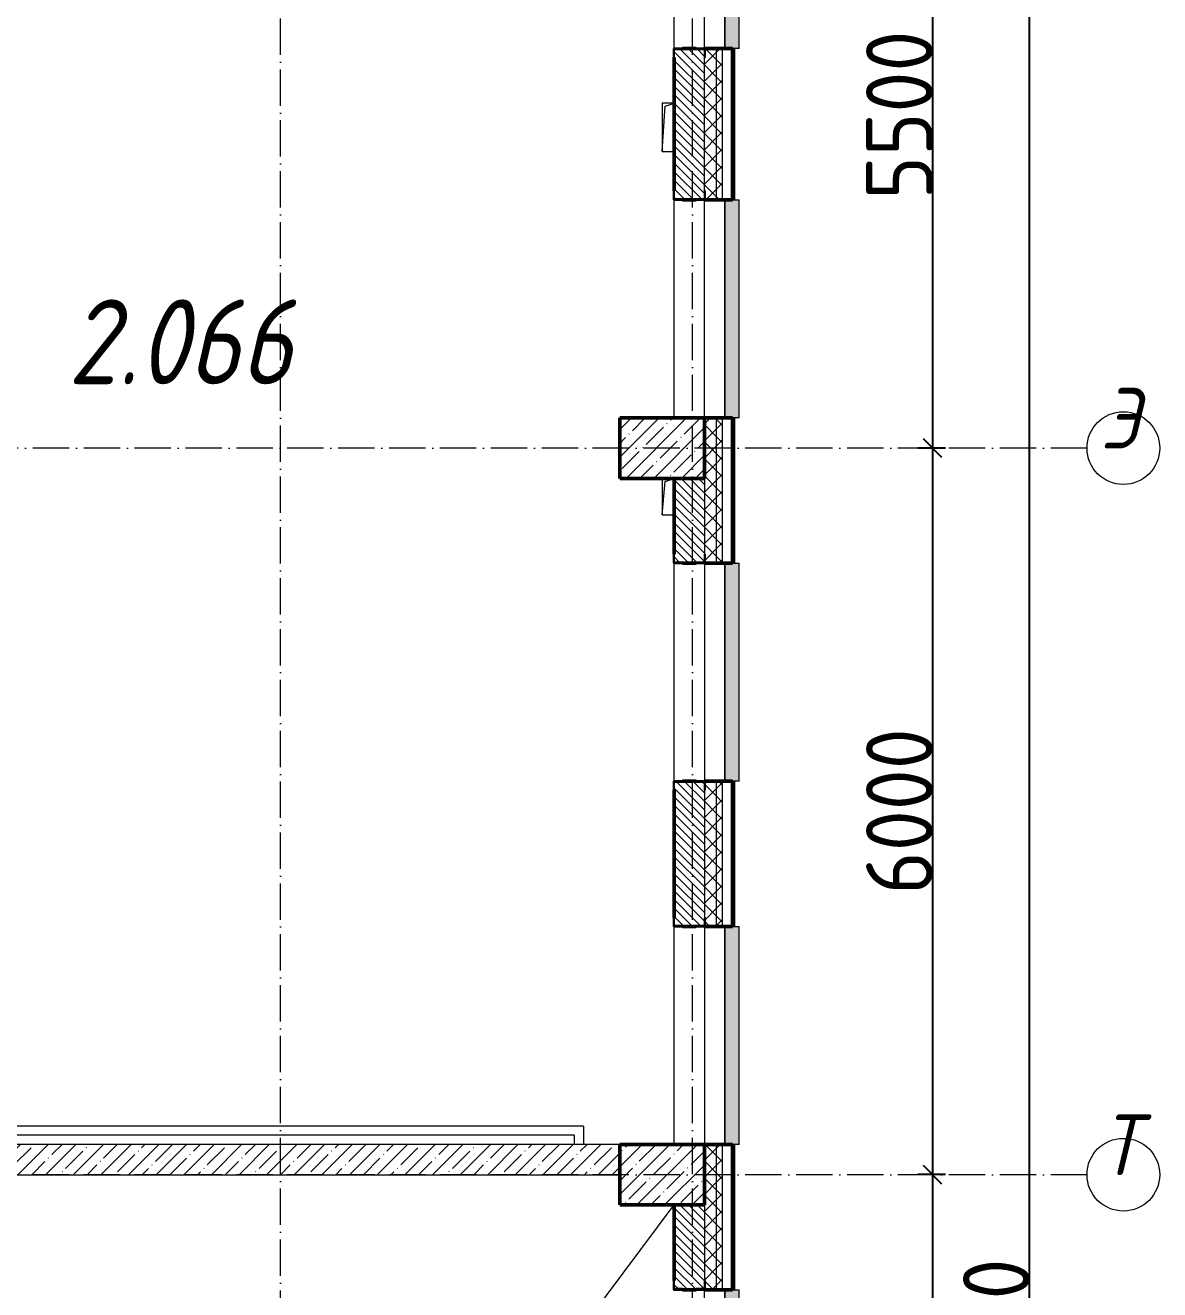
# Model space of a CAD drawing. Header units: millimetres. Extents: x -136833 to 49383, y -8033 to 344618.
# Drawn here: x -113491 to -104127, y 277328 to 287769 of the extents above; entities that cross this region are included whole.
import ezdxf

# ---------------------------------------------------------------- set-up
doc = ezdxf.new("R2010")
doc.units = ezdxf.units.MM
doc.linetypes.add('50_200_ШТРИХ_1Т_ш5_п1_п1_', pattern=[700, 500, -100, 0, -100])
for name, color, linetype, lineweight in [('A-____-____-DIMS', 7, 'Continuous', 9), ('A-DETL-____-OTLN-4', 7, 'Continuous', 18), ('A-GENM-____-MCUT', 7, 'Continuous', 25), ('A-GENM-____-OTLN', 7, 'Continuous', 9), ('A-GENM-____-OTLN-1', 7, 'Continuous', 25), ('A-GLAZ-____-OTLN', 7, 'Continuous', 9), ('A-WALL-____-MCUT-1', 7, 'Continuous', 9), ('A-WALL-____-MCUT-2', 7, 'Continuous', 50), ('A-WALL-____-MCUT-3', 7, 'Continuous', 9), ('A-WALL-____-OTLN', 7, 'Continuous', 9), ('A-WALL-____-PATT-1', 7, 'Continuous', 9), ('A-WALL-FNSH-MCUT-1', 7, 'Continuous', 9), ('S-COLS-____-MCUT', 7, 'Continuous', 50), ('S-COLS-____-OTLN', 7, 'Continuous', 9), ('S-GRID-____-IDEN', 7, 'Continuous', 9), ('S-GRID-____-OTLN-1', 7, '50_200_ШТРИХ_1Т_ш5_п1_п1_', 9), ('Марки помещений', 7, 'Continuous', 9)]:
    doc.layers.add(name, color=color, linetype=linetype, lineweight=lineweight)
doc.layers.add('A-GLAZ-____-OTLN-1', color=7, linetype='Continuous', lineweight=9, true_color=0xc0c0c0)
doc.styles.add('ISOCPEUR_I', font='isocpeui.ttf', dxfattribs={"width": 0.9, "height": 2.5})
doc.styles.add('ISOCPEUR_I_3', font='isocpeui.ttf', dxfattribs={"width": 0.85, "height": 2.2})
doc.styles.add('ISOCPEUR_I_9', font='isocpeui.ttf', dxfattribs={"width": 0.9, "height": 250})
doc.styles.add('СПДС', font='isocpeur.ttf', dxfattribs={"width": 0.9})
doc.dimstyles.new('ISO-2_5_0_9К_БОЛЬШОЙ_ОСИ', dxfattribs={"dimscale": 304.8, "dimtxt": 248.995294, "dimasz": 0.492126, "dimexe": 0.393701, "dimexo": 0, "dimgap": 0, "dimtad": 1, "dimdec": 0, "dimzin": 0, "dimdsep": 46, "dimtxsty": 'ISOCPEUR_I_9', "dimblk1": 'OBLIQUE', "dimblk2": 'OBLIQUE', "dimsah": 1, "dimcen": 0.09, "dimdle": 0.393701, "dimazin": 0, "dimtfac": 1, "dimtdec": 4, "dimtix": 1, "dimtmove": 0, "dimatfit": 3, "dimfxl": 1, "dimtvp": 1, "dimtolj": 1, "dimtzin": 0, "dimarcsym": 2})
pattern_1 = [(135, (-131434.413, 245796.486), (-35.35534, -35.35534), [])]
pattern_2 = [(45, (-131434.41, 245796.49), (-85.53659, 85.53659), []), (45, (-131377.39, 245796.49), (-85.53659, 85.53659), [])]
pattern_3 = [(45, (-131434.41, 245796.49), (-70.71068, 70.71068), []), (135, (-131434.41, 245796.49), (-70.71068, -70.71068), [])]

# ---------------------------------------------------------------- blocks, each defined once
blk = doc.blocks.new('BSC_Колонна _Прямоугольная - 500х700-25976089-АР1_План отверстий 2 этажа в осях 1-64_А-ГГ')
at = {"layer": 'S-COLS-____-OTLN'}
h = blk.add_hatch(dxfattribs=at)
h.set_pattern_fill('FP_27', color=256, style=0, pattern_type=2)
h.set_pattern_definition([(315, (-32481.04, 23200), (114.04925, 114.04925), []), (315, (-32481.04, 23085.95), (114.04925, 114.04925), [201.613, -40.323, 3.353, -36.97])])
h.paths.add_polyline_path([(-250, 350), (-250, -350), (250, -350), (250, 350)], flags=0)
at = {"layer": 'S-COLS-____-MCUT'}
for p, q in [((250, 350), (-250, 350)), ((-250, 350), (-250, -350)), ((250, -350), (250, 350)), ((-250, -350), (250, -350))]:
    blk.add_line(p, q, dxfattribs=at)
blk = doc.blocks.new('BSC_Колонна _Прямоугольная - 500х700-V3-АР1_План отверстий 2 этажа в осях 1-64_А-ГГ')
at = {"layer": 'S-COLS-____-OTLN'}
h = blk.add_hatch(dxfattribs=at)
h.set_pattern_fill('FP_29', color=256, style=0, pattern_type=2)
h.set_pattern_definition([(315, (-38481.04, 23200), (114.04925, 114.04925), []), (315, (-38481.04, 23085.95), (114.04925, 114.04925), [201.613, -40.323, 3.353, -36.97])])
h.paths.add_polyline_path([(-250, 237), (-250, -350), (250, -350), (250, 350), (-250, 350)], flags=0)
at = {"layer": 'S-COLS-____-MCUT'}
for p, q in [((250, 350), (-250, 350)), ((-250, 350), (-250, -350)), ((250, -350), (250, 350)), ((-250, -350), (250, -350))]:
    blk.add_line(p, q, dxfattribs=at)
blk = doc.blocks.new('Фахверк_СКБ_Уголок - 250_2700-27497298-АР1_План отверстий 2 этажа в осях 1-64_А-ГГ')
at = {"layer": 'A-GENM-____-MCUT'}
for p, q in [((200, 181), (125, 181)), ((125, 181), (125, 106)), ((125, 106), (131, 106)), ((131, 106), (131, 175)), ((131, 175), (200, 175)), ((200, 175), (200, 181)), ((131, -6), (125, -6)), ((125, -6), (125, -81)), ((125, -81), (200, -81)), ((131, -75), (131, -6)), ((200, -75), (131, -75)), ((200, -81), (200, -75))]:
    blk.add_line(p, q, dxfattribs=at)
blk = doc.blocks.new('AR_Отверстие прямоугольное _в плите_ - AR_Отверстие прямоугольное _в плите_-30510814-АР1_План отверстий 2 этажа в осях 1-64_А-ГГ')
at = {"layer": 'A-GENM-____-OTLN'}
for p, q in [((-50, 150), (-50, -150)), ((-50, -150), (-25, 125)), ((-25, 125), (50, 150)), ((-50, -150), (50, -150))]:
    blk.add_line(p, q, dxfattribs=at)
blk = doc.blocks.new('AR_Отверстие прямоугольное _в плите_ - AR_Отверстие прямоугольное _в плите_-30510902-АР1_План отверстий 2 этажа в осях 1-64_А-ГГ')
at = {"layer": 'A-GENM-____-OTLN'}
for p, q in [((50, 200), (-50, 200)), ((-50, 200), (-50, -200)), ((-50, -200), (-25, 175)), ((-25, 175), (50, 200)), ((-50, -200), (50, -200))]:
    blk.add_line(p, q, dxfattribs=at)
blk = doc.blocks.new('Отлив_СКБ - Отлив витража_120_НВФ-V194-АР1_План отверстий 2 этажа в осях 1-64_А-ГГ')
at = {"layer": 'A-GLAZ-____-OTLN-1'}
for points in [[(1800, -2), (1800, 0), (0, 0), (0, -2), (1544, -2)], [(1544, -120), (1800, -120), (1800, -2), (0, -2), (0, -120)]]:
    blk.add_hatch(color=256, dxfattribs=at).paths.add_polyline_path(points, flags=0)
at = {"layer": 'A-GLAZ-____-OTLN'}
for p, q in [((0, 0), (1800, 0)), ((1800, -2), (0, -2)), ((0, -120), (0, -83)), ((1800, -83), (1800, -120)), ((0, -120), (1800, -120))]:
    blk.add_line(p, q, dxfattribs=at)
blk = doc.blocks.new('Ось сетки - Круг_Ø6_00__ISO-2_5_0_9K_-25732049-АР1_План отверстий 2 этажа в осях 1-64_А-ГГ')
at = {"layer": 'S-GRID-____-IDEN'}
blk.add_circle((0, 0), 3, dxfattribs=at)
blk = doc.blocks.new('_Oblique')
at = {"color": 0, "linetype": 'ByBlock', "lineweight": -2}
blk.add_line((-0.5, -0.5), (0.5, 0.5), dxfattribs=at)
blk = doc.blocks.new('*D2127')
at = {"layer": 'A-____-____-DIMS', "color": 0, "lineweight": -2, "transparency": 16777216}
for p, q in [((309203, -42762), (309203, -48502)), ((309309, -42882), (309083, -42882)), ((309309, -48382), (309083, -48382))]:
    blk.add_line(p, q, dxfattribs=at)
at = {"layer": 'Defpoints', "color": 0, "transparency": 16777216}
for p in [(309309, -42882), (309203, -48382), (309309, -48382)]:
    blk.add_point(p, dxfattribs=at)
at = {"layer": 'A-____-____-DIMS', "color": 0, "lineweight": -2, "transparency": 16777216, "xscale": 150, "yscale": 150, "zscale": 150}
for p, rotation in [((309203, -42882), 90), ((309203, -48382), 270)]:
    blk.add_blockref('_Oblique', p, dxfattribs=dict(at, rotation=rotation))
at = {"layer": 'A-____-____-DIMS', "color": 0, "transparency": 16777216, "insert": (308929, -45632), "char_height": 548.6, "attachment_point": 5, "rotation": 90, "style": 'СПДС'}
blk.add_mtext('\\A1;5500', dxfattribs=at)
blk = doc.blocks.new('*D2128')
at = {"layer": 'A-____-____-DIMS', "color": 0, "lineweight": -2, "transparency": 16777216}
for p, q in [((309203, -48262), (309203, -54502)), ((309309, -48382), (309083, -48382)), ((309309, -54382), (309083, -54382))]:
    blk.add_line(p, q, dxfattribs=at)
at = {"layer": 'Defpoints', "color": 0, "transparency": 16777216}
for p in [(309309, -48382), (309203, -54382), (309309, -54382)]:
    blk.add_point(p, dxfattribs=at)
at = {"layer": 'A-____-____-DIMS', "color": 0, "lineweight": -2, "transparency": 16777216, "xscale": 150, "yscale": 150, "zscale": 150}
for p, rotation in [((309203, -48382), 90), ((309203, -54382), 270)]:
    blk.add_blockref('_Oblique', p, dxfattribs=dict(at, rotation=rotation))
at = {"layer": 'A-____-____-DIMS', "color": 0, "transparency": 16777216, "insert": (308929, -51382), "char_height": 548.6, "attachment_point": 5, "rotation": 90, "style": 'СПДС'}
blk.add_mtext('\\A1;6000', dxfattribs=at)
blk = doc.blocks.new('*D2129')
at = {"layer": 'A-____-____-DIMS', "color": 0, "lineweight": -2, "transparency": 16777216}
for p, q in [((309203, -54262), (309203, -60502)), ((309309, -54382), (309083, -54382)), ((309309, -60382), (309083, -60382))]:
    blk.add_line(p, q, dxfattribs=at)
at = {"layer": 'Defpoints', "color": 0, "transparency": 16777216}
for p in [(309309, -54382), (309203, -60382), (309309, -60382)]:
    blk.add_point(p, dxfattribs=at)
at = {"layer": 'A-____-____-DIMS', "color": 0, "lineweight": -2, "transparency": 16777216, "xscale": 150, "yscale": 150, "zscale": 150}
for p, rotation in [((309203, -54382), 90), ((309203, -60382), 270)]:
    blk.add_blockref('_Oblique', p, dxfattribs=dict(at, rotation=rotation))
at = {"layer": 'A-____-____-DIMS', "color": 0, "transparency": 16777216, "insert": (308929, -57382), "char_height": 548.6, "attachment_point": 5, "rotation": 90, "style": 'СПДС'}
blk.add_mtext('\\A1;6000', dxfattribs=at)
blk = doc.blocks.new('*D2133')
at = {"layer": 'A-____-____-DIMS', "color": 0, "lineweight": -2, "transparency": 16777216}
for p, q in [((310003, -72802), (310003, -39112)), ((309897, -39232), (310123, -39232)), ((309897, -72682), (310123, -72682))]:
    blk.add_line(p, q, dxfattribs=at)
at = {"layer": 'Defpoints', "color": 0, "transparency": 16777216}
for p in [(309897, -39232), (310003, -39232), (309897, -72682)]:
    blk.add_point(p, dxfattribs=at)
at = {"layer": 'A-____-____-DIMS', "color": 0, "lineweight": -2, "transparency": 16777216, "xscale": 150, "yscale": 150, "zscale": 150}
for p, rotation in [((310003, -39232), 90), ((310003, -72682), 270)]:
    blk.add_blockref('_Oblique', p, dxfattribs=dict(at, rotation=rotation))
at = {"layer": 'A-____-____-DIMS', "color": 0, "transparency": 16777216, "insert": (309729, -55957), "char_height": 548.6, "attachment_point": 5, "rotation": 90, "style": 'СПДС'}
blk.add_mtext('\\A1;33450', dxfattribs=at)
blk = doc.blocks.new('3эт')
at = {"layer": 'S-GRID-____-OTLN-1', "color": 251, "ltscale": 0.6, "true_color": 0x636466}
for p, q in [((303820.7, -91346.1), (303820.7, -36982.5)), ((307220.7, -91346.1), (307220.7, -36982.5)), ((310478.4, -48382.4), (279101.9, -48382.4)), ((310478.4, -54382.4), (279101.9, -54382.4))]:
    blk.add_line(p, q, dxfattribs=at)
at = {"layer": 'S-GRID-____-IDEN', "char_height": 500, "width": 223.671, "attachment_point": 1, "style": 'ISOCPEUR_I'}
for s, insert in [('\\fISOCPEUR|b0|i1|c204|p34|;\\W.9;Э', (310588.4, -47885.4)), ('\\fISOCPEUR|b0|i1|c204|p34|;\\W.9;Т', (310588.4, -53885.4))]:
    blk.add_mtext(s, dxfattribs=dict(at, insert=insert))
at = {"layer": 'A-____-____-DIMS'}
for base, p1, p2, override, picture, middle in [((310003.2, -39232.4), (309897.2, -72682.4), (309897.2, -39232.4), {"dimtxt": 1.8, "dimpost": '<>', "dimtxsty": 'СПДС', "dimfxl": 33450}, '*D2133', (309728.9, -55957.4)), ((309203.2, -48382.4), (309309.3, -42882.4), (309309.3, -48382.4), {"dimtxt": 1.8, "dimpost": '<>', "dimtxsty": 'СПДС', "dimfxl": 5500}, '*D2127', (308928.9, -45632.4)), ((309203.2, -54382.4), (309309.3, -48382.4), (309309.3, -54382.4), {"dimtxt": 1.8, "dimpost": '<>', "dimtxsty": 'СПДС', "dimfxl": 6000}, '*D2128', (308928.9, -51382.4)), ((309203.2, -60382.4), (309309.3, -54382.4), (309309.3, -60382.4), {"dimtxt": 1.8, "dimpost": '<>', "dimtxsty": 'СПДС', "dimfxl": 6000}, '*D2129', (308928.9, -57382.4))]:
    dim = blk.add_linear_dim(base=base, p1=p1, p2=p2, angle=90, dimstyle='ISO-2_5_0_9К_БОЛЬШОЙ_ОСИ', override=override, dxfattribs=at)
    dim.commit()
    dim.dimension.update_dxf_attribs({"geometry": picture, "text_midpoint": middle})

msp = doc.modelspace()

# ---------------------------------------------------------------- hatches: boundary and pattern name
at = {"layer": 'A-WALL-____-PATT-1'}
h = msp.add_hatch(dxfattribs=at)
h.set_pattern_fill('FP_3', color=256, style=0, pattern_type=2)
h.set_pattern_definition(pattern_2)
h.paths.add_polyline_path([(-107634.4, 287347.5), (-107634.4, 287577.5), (-107654.4, 287577.5), (-107654.4, 287347.5)], flags=0)
h.paths.add_polyline_path([(-107634.4, 289377.5), (-107634.4, 293777.5), (-107654.4, 293777.5), (-107654.4, 289377.5)], flags=0)
h = msp.add_hatch(dxfattribs=at)
h.set_pattern_fill('FP_1', color=256, style=0, pattern_type=2)
h.set_pattern_definition(pattern_3)
h.paths.add_polyline_path([(-107734.4, 255327.5), (-107734.4, 257527.5), (-107784.4, 257527.5), (-107784.4, 255327.5)], flags=0)
h.paths.add_polyline_path([(-107784.4, 259327.5), (-107734.4, 259327.5), (-107734.4, 260527.5), (-107784.4, 260527.5), (-107784.4, 260292.3)], flags=0)
h.paths.add_polyline_path([(-107784.4, 262327.5), (-107734.4, 262327.5), (-107734.4, 263527.5), (-107784.4, 263527.5)], flags=0)
h.paths.add_polyline_path([(-107734.4, 265327.5), (-107734.4, 266527.5), (-107784.4, 266527.5), (-107784.4, 265327.5)], flags=0)
h.paths.add_polyline_path([(-107734.4, 268327.5), (-107734.4, 269527.5), (-107784.4, 269527.5), (-107784.4, 268327.5)], flags=0)
h.paths.add_polyline_path([(-107734.4, 271327.5), (-107734.4, 272527.5), (-107784.4, 272527.5), (-107784.4, 271327.5)], flags=0)
h.paths.add_polyline_path([(-107734.4, 274327.5), (-107734.4, 275527.5), (-107784.4, 275527.5), (-107784.4, 274327.5)], flags=0)
h.paths.add_polyline_path([(-107734.4, 277327.5), (-107734.4, 278527.5), (-107784.4, 278527.5), (-107784.4, 277327.5)], flags=0)
h.paths.add_polyline_path([(-107734.4, 280327.5), (-107734.4, 281527.5), (-107784.4, 281527.5), (-107784.4, 280327.5)], flags=0)
h.paths.add_polyline_path([(-107734.4, 283327.5), (-107734.4, 284527.5), (-107784.4, 284527.5), (-107784.4, 283327.5)], flags=0)
h.paths.add_polyline_path([(-107734.4, 286327.5), (-107734.4, 287577.5), (-107784.4, 287577.5), (-107784.4, 286327.5)], flags=0)
h.paths.add_polyline_path([(-107734.4, 289377.5), (-107734.4, 293627.5), (-107784.4, 293627.5), (-107784.4, 289377.5)], flags=0)
h = msp.add_hatch(dxfattribs=at)
h.set_pattern_fill('FP_1', color=256, style=0, pattern_type=2)
h.set_pattern_definition(pattern_3)
h.paths.add_polyline_path([(-107784.4, 255327.5), (-107784.4, 257527.5), (-107878.4, 257527.5), (-107878.4, 257452.5), (-107884.4, 257452.5), (-107884.4, 255327.5)], flags=0)
h.paths.add_polyline_path([(-107878.4, 259327.5), (-107784.4, 259327.5), (-107784.4, 260527.5), (-107878.4, 260527.5), (-107878.4, 260452.5), (-107884.4, 260452.5), (-107884.4, 259402.5), (-107878.4, 259402.5), (-107878.4, 259333.5)], flags=0)
h.paths.add_polyline_path([(-107784.4, 262327.5), (-107784.4, 263527.5), (-107884.4, 263527.5), (-107884.4, 262402.5), (-107878.4, 262402.5), (-107878.4, 262327.5)], flags=0)
h.paths.add_polyline_path([(-107784.4, 265327.5), (-107784.4, 266527.5), (-107878.4, 266527.5), (-107878.4, 266452.5), (-107884.4, 266452.5), (-107884.4, 265402.5), (-107878.4, 265402.5), (-107878.4, 265327.5)], flags=0)
h.paths.add_polyline_path([(-107884.4, 268327.5), (-107784.4, 268327.5), (-107784.4, 269527.5), (-107878.4, 269527.5), (-107878.4, 269452.5), (-107884.4, 269452.5), (-107884.4, 268827.5)], flags=0)
h.paths.add_polyline_path([(-107878.4, 271327.5), (-107784.4, 271327.5), (-107784.4, 272527.5), (-107884.4, 272527.5), (-107884.4, 271402.5), (-107878.4, 271402.5), (-107878.4, 271333.5)], flags=0)
h.paths.add_polyline_path([(-107784.4, 274327.5), (-107784.4, 275527.5), (-107878.4, 275527.5), (-107878.4, 275452.5), (-107884.4, 275452.5), (-107884.4, 274402.5), (-107878.4, 274402.5), (-107878.4, 274327.5)], flags=0)
h.paths.add_polyline_path([(-107784.4, 277327.5), (-107784.4, 278527.5), (-107884.4, 278527.5), (-107884.4, 277402.5), (-107878.4, 277402.5), (-107878.4, 277327.5)], flags=0)
h.paths.add_polyline_path([(-107878.4, 280327.5), (-107784.4, 280327.5), (-107784.4, 281527.5), (-107878.4, 281527.5), (-107878.4, 281452.5), (-107884.4, 281452.5), (-107884.4, 280402.5), (-107878.4, 280402.5), (-107878.4, 280333.5)], flags=0)
h.paths.add_polyline_path([(-107878.4, 283327.5), (-107784.4, 283327.5), (-107784.4, 284527.5), (-107884.4, 284527.5), (-107884.4, 283402.5), (-107878.4, 283402.5), (-107878.4, 283333.5)], flags=0)
h.paths.add_polyline_path([(-107784.4, 286327.5), (-107784.4, 287577.5), (-107878.4, 287577.5), (-107878.4, 287502.5), (-107884.4, 287502.5), (-107884.4, 286402.5), (-107878.4, 286402.5), (-107878.4, 286327.5)], flags=0)
h.paths.add_polyline_path([(-107784.4, 289377.5), (-107784.4, 293527.5), (-107884.4, 293527.5), (-107884.4, 289377.5)], flags=0)
h = msp.add_hatch(dxfattribs=at)
h.set_pattern_fill('FP_6', color=256, style=0, pattern_type=2)
h.set_pattern_definition(pattern_1)
h.paths.add_polyline_path([(-108065.4, 286327.5), (-107953.4, 286327.5), (-107953.4, 286333.5), (-107884.4, 286333.5), (-107884.4, 287571.5), (-107953.4, 287571.5), (-107953.4, 287577.5), (-108065.4, 287577.5), (-108065.4, 287571.5), (-108134.4, 287571.5), (-108134.4, 286333.5), (-108065.4, 286333.5)], flags=0)
h = msp.add_hatch(dxfattribs=at)
h.set_pattern_fill('FP_3', color=256, style=0, pattern_type=2)
h.set_pattern_definition(pattern_2)
h.paths.add_polyline_path([(-107634.4, 255517.5), (-107634.4, 257527.5), (-107654.4, 257527.5), (-107654.4, 255517.5)], flags=0)
h.paths.add_polyline_path([(-107634.4, 259327.5), (-107634.4, 260527.5), (-107654.4, 260527.5), (-107654.4, 259327.5)], flags=0)
h.paths.add_polyline_path([(-107634.4, 262327.5), (-107634.4, 263527.5), (-107654.4, 263527.5), (-107654.4, 262327.5)], flags=0)
h.paths.add_polyline_path([(-107634.4, 265327.5), (-107634.4, 266527.5), (-107654.4, 266527.5), (-107654.4, 265327.5)], flags=0)
h.paths.add_polyline_path([(-107634.4, 268327.5), (-107634.4, 269527.5), (-107654.4, 269527.5), (-107654.4, 268327.5)], flags=0)
h.paths.add_polyline_path([(-107634.4, 271327.5), (-107634.4, 272527.5), (-107654.4, 272527.5), (-107654.4, 271327.5)], flags=0)
h.paths.add_polyline_path([(-107634.4, 274327.5), (-107634.4, 275527.5), (-107654.4, 275527.5), (-107654.4, 274327.5)], flags=0)
h.paths.add_polyline_path([(-107634.4, 277327.5), (-107634.4, 278527.5), (-107654.4, 278527.5), (-107654.4, 277327.5)], flags=0)
h.paths.add_polyline_path([(-107654.4, 280327.5), (-107634.4, 280327.5), (-107634.4, 281527.5), (-107654.4, 281527.5), (-107654.4, 280932.2)], flags=0)
h.paths.add_polyline_path([(-107634.4, 283327.5), (-107634.4, 284527.5), (-107654.4, 284527.5), (-107654.4, 283327.5)], flags=0)
h.paths.add_polyline_path([(-107634.4, 286327.5), (-107634.4, 287347.5), (-107654.4, 287347.5), (-107654.4, 286327.5)], flags=0)
h = msp.add_hatch(dxfattribs=at)
h.set_pattern_fill('FP_6', color=256, style=0, pattern_type=2)
h.set_pattern_definition(pattern_1)
h.paths.add_polyline_path([(-107953.4, 280327.5), (-107953.4, 280333.5), (-107884.4, 280333.5), (-107884.4, 281521.5), (-107953.4, 281521.5), (-107953.4, 281527.5), (-108065.4, 281527.5), (-108065.4, 281521.5), (-108134.4, 281521.5), (-108134.4, 280333.5), (-108065.4, 280333.5), (-108065.4, 280327.5)], flags=0)
h.paths.add_polyline_path([(-107953.4, 283327.5), (-107953.4, 283333.5), (-107884.4, 283333.5), (-107884.4, 284027.5), (-108134.4, 284027.5), (-108134.4, 283333.5), (-108065.4, 283333.5), (-108065.4, 283327.5)], flags=0)
h = msp.add_hatch(dxfattribs=at)
h.set_pattern_fill('FP_25', color=256, style=0, pattern_type=2)
h.set_pattern_definition([(45, (-131434.41, 245796.49), (-114.04925, 114.04925), []), (45, (-131320.36, 245796.49), (-114.04925, 114.04925), [201.612, -40.322, 3.353, -36.97])])
h.paths.add_polyline_path([(-108584.4, 278277.5), (-108584.4, 278527.5), (-116834.4, 278527.5), (-116834.4, 278277.5), (-110238.5, 278277.5)], flags=0)
h = msp.add_hatch(dxfattribs=at)
h.set_pattern_fill('FP_6', color=256, style=0, pattern_type=2)
h.set_pattern_definition(pattern_1)
h.paths.add_polyline_path([(-107953.4, 274327.5), (-107953.4, 274333.5), (-107884.4, 274333.5), (-107884.4, 275521.5), (-107953.4, 275521.5), (-107953.4, 275527.5), (-108065.4, 275527.5), (-108065.4, 275521.5), (-108134.4, 275521.5), (-108134.4, 274333.5), (-108065.4, 274333.5), (-108065.4, 274327.5)], flags=0)
h.paths.add_polyline_path([(-107953.4, 277327.5), (-107953.4, 277333.5), (-107884.4, 277333.5), (-107884.4, 278027.5), (-108134.4, 278027.5), (-108134.4, 277333.5), (-108065.4, 277333.5), (-108065.4, 277327.5)], flags=0)

# ---------------------------------------------------------------- linework, layer by layer
at = {"layer": 'A-DETL-____-OTLN-4'}
for p, q in [((-108884.4, 278677.5), (-116634.4, 278677.5)), ((-108959.4, 278602.5), (-116634.4, 278602.5)), ((-108959.4, 278602.5), (-108959.4, 278527.5)), ((-108884.4, 278677.5), (-108884.4, 278527.5)), ((-121334.4, 260377.5), (-108134.4, 278027.5))]:
    msp.add_line(p, q, dxfattribs=at)
at = {"layer": 'A-WALL-____-MCUT-1'}
for p, q in [((-108584.4, 278527.5), (-116834.4, 278527.5)), ((-116834.4, 278277.5), (-108584.4, 278277.5))]:
    msp.add_line(p, q, dxfattribs=at)
at = {"layer": 'A-WALL-____-MCUT-2'}
for p, q in [((-107953.4, 287577.5), (-108065.4, 287577.5)), ((-107654.4, 287577.5), (-107878.4, 287577.5)), ((-107654.4, 286327.5), (-107654.4, 287577.5)), ((-108134.4, 287502.5), (-108134.4, 286402.5)), ((-108065.4, 286327.5), (-107953.4, 286327.5)), ((-107878.4, 286327.5), (-107654.4, 286327.5)), ((-107654.4, 284527.5), (-107884.4, 284527.5)), ((-107654.4, 283327.5), (-107654.4, 284527.5)), ((-108134.4, 284027.5), (-108134.4, 283402.5)), ((-108065.4, 283327.5), (-107953.4, 283327.5)), ((-107878.4, 283327.5), (-107654.4, 283327.5)), ((-107953.4, 281527.5), (-108065.4, 281527.5)), ((-107654.4, 281527.5), (-107878.4, 281527.5)), ((-107654.4, 280327.5), (-107654.4, 281527.5)), ((-108134.4, 281452.5), (-108134.4, 280402.5)), ((-108065.4, 280327.5), (-107953.4, 280327.5)), ((-107878.4, 280327.5), (-107654.4, 280327.5)), ((-107654.4, 278527.5), (-107884.4, 278527.5)), ((-107654.4, 277327.5), (-107654.4, 278527.5)), ((-108134.4, 278027.5), (-108134.4, 277402.5)), ((-108065.4, 277327.5), (-107953.4, 277327.5)), ((-107878.4, 277327.5), (-107654.4, 277327.5))]:
    msp.add_line(p, q, dxfattribs=at)
at = {"layer": 'A-WALL-____-MCUT-3'}
for p, q in [((-107784.4, 286327.5), (-107784.4, 287577.5)), ((-107734.4, 286327.5), (-107734.4, 287577.5)), ((-107884.4, 286402.5), (-107884.4, 287502.5)), ((-107784.4, 283327.5), (-107784.4, 284527.5)), ((-107734.4, 283327.5), (-107734.4, 284527.5)), ((-107884.4, 284027.5), (-107884.4, 283402.5)), ((-107784.4, 280327.5), (-107784.4, 281527.5)), ((-107734.4, 280327.5), (-107734.4, 281527.5)), ((-107884.4, 281452.5), (-107884.4, 280402.5)), ((-107784.4, 277327.5), (-107784.4, 278527.5)), ((-107734.4, 277327.5), (-107734.4, 278527.5)), ((-107884.4, 278027.5), (-107884.4, 277402.5))]:
    msp.add_line(p, q, dxfattribs=at)
at = {"layer": 'A-WALL-____-OTLN'}
for p, q in [((-108134.4, 287577.5), (-108134.4, 289377.5)), ((-107884.4, 287577.5), (-107884.4, 289377.5)), ((-108134.4, 284527.5), (-108134.4, 286327.5)), ((-107884.4, 284527.5), (-107884.4, 286327.5)), ((-108134.4, 281527.5), (-108134.4, 283327.5)), ((-107884.4, 283327.5), (-107884.4, 281527.5)), ((-108134.4, 278527.5), (-108134.4, 280327.5)), ((-107884.4, 280327.5), (-107884.4, 278527.5)), ((-107884.4, 275527.5), (-107884.4, 277327.5))]:
    msp.add_line(p, q, dxfattribs=at)
at = {"layer": 'A-WALL-FNSH-MCUT-1'}
for p, q in [((-107634.4, 287577.5), (-107654.4, 287577.5)), ((-107634.4, 286327.5), (-107634.4, 287577.5)), ((-107654.4, 286327.5), (-107634.4, 286327.5)), ((-107634.4, 284527.5), (-107654.4, 284527.5)), ((-107634.4, 283327.5), (-107634.4, 284527.5)), ((-107654.4, 283327.5), (-107634.4, 283327.5)), ((-107634.4, 281527.5), (-107654.4, 281527.5)), ((-107634.4, 280327.5), (-107634.4, 281527.5)), ((-107654.4, 280327.5), (-107634.4, 280327.5)), ((-107634.4, 278527.5), (-107654.4, 278527.5)), ((-107634.4, 277327.5), (-107634.4, 278527.5)), ((-107654.4, 277327.5), (-107634.4, 277327.5))]:
    msp.add_line(p, q, dxfattribs=at)

# ---------------------------------------------------------------- block references
msp.add_blockref('3эт', (-415205.1, 332659.9))
at = {"layer": 'A-GENM-____-OTLN'}
for name, p in [('AR_Отверстие прямоугольное _в плите_ - AR_Отверстие прямоугольное _в плите_-30510902-АР1_План отверстий 2 этажа в осях 1-64_А-ГГ', (-108184.4, 286927.5)), ('AR_Отверстие прямоугольное _в плите_ - AR_Отверстие прямоугольное _в плите_-30510814-АР1_План отверстий 2 этажа в осях 1-64_А-ГГ', (-108184.4, 283877.5))]:
    msp.add_blockref(name, p, dxfattribs=at)
at = {"layer": 'A-GENM-____-OTLN-1'}
for p, rotation in [((-108059.4, 287702.5), 269.9999999999999), ((-107959.4, 286202.5), 89.99999999999991), ((-107959.4, 283202.5), 89.99999999999991), ((-108059.4, 281652.5), 269.9999999999999), ((-107959.4, 280202.5), 89.99999999999991), ((-107959.4, 277202.5), 89.99999999999991)]:
    msp.add_blockref('Фахверк_СКБ_Уголок - 250_2700-27497298-АР1_План отверстий 2 этажа в осях 1-64_А-ГГ', p, dxfattribs=dict(at, rotation=rotation))
at = {"layer": 'A-GLAZ-____-OTLN', "rotation": 90}
for p in [(-107717.4, 287577.5), (-107717.4, 284527.5), (-107717.4, 281527.5), (-107717.4, 278527.5), (-107717.4, 275527.5)]:
    msp.add_blockref('Отлив_СКБ - Отлив витража_120_НВФ-V194-АР1_План отверстий 2 этажа в осях 1-64_А-ГГ', p, dxfattribs=at)
at = {"layer": 'S-COLS-____-OTLN', "rotation": 89.9999999999999}
for name, p in [('BSC_Колонна _Прямоугольная - 500х700-V3-АР1_План отверстий 2 этажа в осях 1-64_А-ГГ', (-108234.4, 284277.5)), ('BSC_Колонна _Прямоугольная - 500х700-25976089-АР1_План отверстий 2 этажа в осях 1-64_А-ГГ', (-108234.4, 278277.5))]:
    msp.add_blockref(name, p, dxfattribs=at)
at = {"layer": 'S-GRID-____-IDEN', "xscale": 99.99999999999993, "yscale": 99.99999999999993, "zscale": 99.99999999999993}
for p, rotation in [((-104426.7, 284277.5), 89.99999999999982), ((-104426.7, 278277.5), 89.9999999999998)]:
    msp.add_blockref('Ось сетки - Круг_Ø6_00__ISO-2_5_0_9K_-25732049-АР1_План отверстий 2 этажа в осях 1-64_А-ГГ', p, dxfattribs=dict(at, rotation=rotation))

# ---------------------------------------------------------------- texts
at = {"layer": 'Марки помещений', "insert": (-113139.5, 285505.3), "char_height": 700, "width": 785.654, "attachment_point": 1, "style": 'ISOCPEUR_I_3'}
msp.add_mtext('2.066', dxfattribs=at)

doc.saveas('drawing.dxf')
